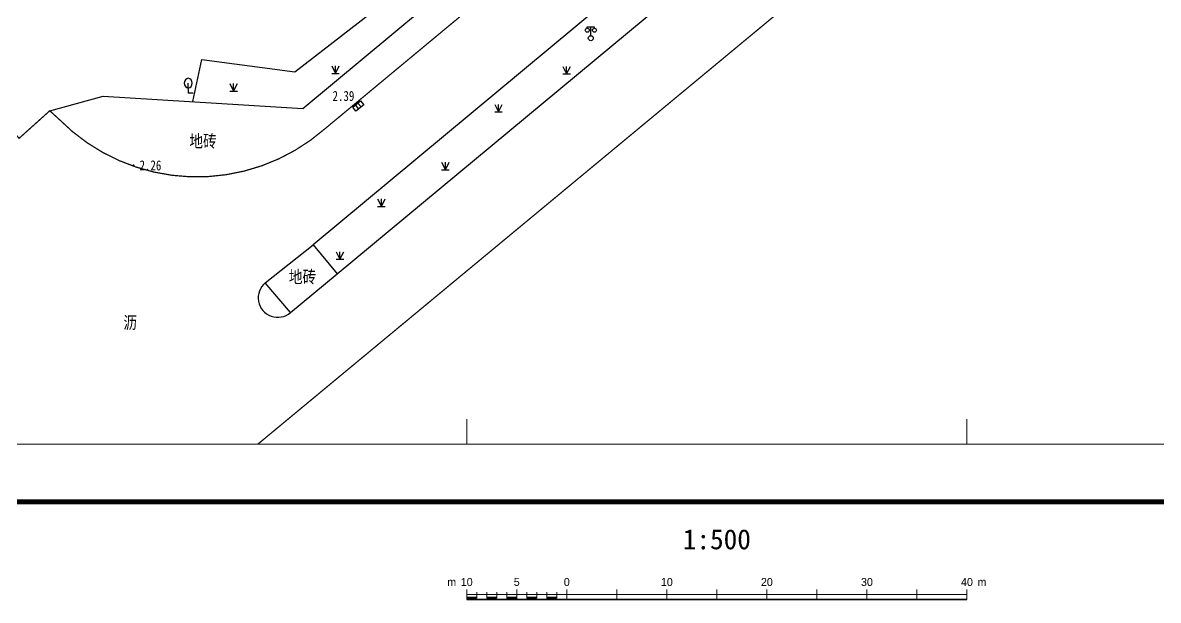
# Model space of a CAD drawing. Extents: x 477039 to 477331, y 2447846 to 2448149.
# Drawn here: x 477115.6 to 477229.1, y 2447854.4 to 2447912.1 of the extents above; entities that cross this region are included whole.
import ezdxf
from ezdxf.enums import TextEntityAlignment as Align

# ---------------------------------------------------------------- set-up
doc = ezdxf.new("R2010")
doc.units = 0
doc.header["$LTSCALE"] = 0.5
doc.layers.get('0').update_dxf_attribs({"linetype": 'CONTINUOUS'})
for name, color, linetype in [('DLDW', 11, 'CONTINUOUS'), ('DLSS', 4, 'CONTINUOUS'), ('GCD', 1, 'CONTINUOUS'), ('GXYZ', 2, 'CONTINUOUS'), ('TK', 7, 'CONTINUOUS'), ('ZBTZ', 3, 'CONTINUOUS')]:
    doc.layers.add(name, color=color, linetype=linetype)
doc.styles.add('中等线体', font='正等线体.TTF')
doc.styles.add('宋体', font='')
doc.styles.add('正等线体', font='simhei.ttf')
doc.styles.add('细等线体', font='长等线体.TTF', dxfattribs={"width": 0.8})
doc.styles.get('宋体').set_extended_font_data('SimSun')
doc.linetypes.add('1161', pattern='A,0,[149,AAA.SHX,S=0.15,R=0,X=0,Y=0],-1.6', length=1.6)

# ---------------------------------------------------------------- blocks, each defined once
blk = doc.blocks.new('gc041')
for p, q in [((-1, 0.5), (1, 0.5)), ((-1, -0.5), (-1, 0.5)), ((-0.33, 0.5), (-0.33, -0.5)), ((0.33, 0.5), (0.33, -0.5)), ((1, 0.5), (1, -0.5)), ((1, -0.5), (-1, -0.5))]:
    blk.add_line(p, q)
blk = doc.blocks.new('gc097')
for p, q in [((-0.7, 2), (-0.7, 2.3)), ((-0.7, 2.3), (0.7, 2.3)), ((0, 0.5), (0, 2.3)), ((0.7, 2.3), (0.7, 2))]:
    blk.add_line(p, q)
for centre, radius in [((-0.7, 1.6), 0.4), ((0, 0), 0.5), ((0.73, 1.6), 0.4)]:
    blk.add_circle(centre, radius)
blk = doc.blocks.new('gc143')
for p, q in [((0, 1), (0, 2)), ((0, 1), (0, 0)), ((1, 0), (0, 0))]:
    blk.add_line(p, q)
for centre, start, end in [((0.225, 2), 102.68038, 257.31962), ((-0.225, 2), 282.68038, 77.31962)]:
    blk.add_arc(centre, 1.025, start, end)
blk = doc.blocks.new('gc124')
for p, q in [((-0.75, 1.5), (0, 0)), ((-0.75, 0), (0.75, 0)), ((0, 0), (0, 1.5)), ((0, 0), (0.75, 1.5))]:
    blk.add_line(p, q)
blk = doc.blocks.new('GC200')
at = {"linetype": 'Continuous', "const_width": 0.2, "flags": 128}
blk.add_lwpolyline([(-0.1, 0, 1), (0.1, 0, 1)], format="xyb", close=True, dxfattribs=at)

msp = doc.modelspace()

# ---------------------------------------------------------------- linework, layer by layer
at = {"layer": 'DLSS', "linetype": 'Continuous', "flags": 128}
msp.add_lwpolyline([(477310, 2448026.798), (477240.931, 2447969.724), (477199.53, 2447935.513), (477144.651, 2447889.919), (477147.066, 2447887.013), (477201.941, 2447932.603), (477243.338, 2447966.811), (477310, 2448021.896)], dxfattribs=at)
at = {"layer": 'DLSS', "linetype": 'Continuous', "const_width": 0.125, "elevation": 2.455, "flags": 128}
msp.add_lwpolyline([(477310, 2448011.538), (477139.107, 2447870)], dxfattribs=at)
at = {"layer": 'DLSS', "linetype": 'Continuous', "const_width": 0.125, "flags": 128}
msp.add_lwpolyline([(477092.279, 2447953.201), (477083.058, 2447945.599, 0.2573366), (477083.036, 2447939.386), (477085.124, 2447936.656), (477099.959, 2447918.751), (477115.255, 2447900.55), (477118.328, 2447903.305), (477119.258, 2447902.454, 0.3959813), (477145.799, 2447901.482), (477196.355, 2447943.423), (477258.193, 2447994.519), (477266.458, 2448001.311, 0.3029541), (477268.495, 2448009.535)], format="xyb", dxfattribs=at)
at = {"layer": 'DLSS', "linetype": 'Continuous', "flags": 128}
msp.add_lwpolyline([(477139.87, 2447886.126, 1.0135589), (477142.382, 2447883.156), (477139.87, 2447886.126)], format="xyb", close=True, dxfattribs=at)
at = {"layer": 'TK', "linetype": 'Continuous', "lineweight": 0}
for p, q in [((477160, 2447870), (477160, 2447872.5)), ((477210, 2447870), (477210, 2447872.5)), ((477160, 2447855.5), (477160, 2447854.5)), ((477165, 2447855.5), (477165, 2447854.5)), ((477170, 2447855.5), (477170, 2447854.5)), ((477175, 2447855.5), (477175, 2447854.5)), ((477180, 2447855.5), (477180, 2447854.5)), ((477185, 2447855.5), (477185, 2447854.5)), ((477190, 2447855.5), (477190, 2447854.5)), ((477195, 2447855.5), (477195, 2447854.5)), ((477200, 2447855.5), (477200, 2447854.5)), ((477205, 2447855.5), (477205, 2447854.5)), ((477210, 2447855.5), (477210, 2447854.5)), ((477160, 2447854.625), (477160, 2447855.25)), ((477160, 2447855), (477210, 2447855)), ((477161, 2447854.625), (477161, 2447855.25)), ((477162, 2447854.625), (477162, 2447855.25)), ((477163, 2447854.625), (477163, 2447855.25)), ((477164, 2447854.625), (477164, 2447855.25)), ((477165, 2447854.625), (477165, 2447855.25)), ((477166, 2447854.625), (477166, 2447855.25)), ((477167, 2447854.625), (477167, 2447855.25)), ((477168, 2447854.625), (477168, 2447855.25)), ((477169, 2447854.625), (477169, 2447855.25))]:
    msp.add_line(p, q, dxfattribs=at)
at = {"layer": 'TK', "linetype": 'Continuous', "lineweight": 0, "const_width": 0.5, "flags": 128}
msp.add_lwpolyline([(477054.25, 2447864.25), (477315.75, 2447864.25), (477315.75, 2448125.75), (477054.25, 2448125.75)], close=True, dxfattribs=at)
at = {"layer": 'TK', "linetype": 'Continuous', "lineweight": 0, "flags": 128}
msp.add_lwpolyline([(477060, 2447870), (477310, 2447870), (477310, 2448120), (477060, 2448120)], close=True, dxfattribs=at)
for points, const_width in [([(477160, 2447854.625), (477161, 2447854.625)], 0.3), ([(477160, 2447854.5), (477210, 2447854.5)], 0.15), ([(477162, 2447854.625), (477163, 2447854.625)], 0.3), ([(477164, 2447854.625), (477165, 2447854.625)], 0.3), ([(477166, 2447854.625), (477167, 2447854.625)], 0.3), ([(477168, 2447854.625), (477169, 2447854.625)], 0.3)]:
    msp.add_lwpolyline(points, dxfattribs=dict(at, const_width=const_width))
at = {"layer": 'ZBTZ', "color": 4, "flags": 128}
msp.add_lwpolyline([(477118.328, 2447903.305), (477123.679, 2447904.775), (477143.632, 2447903.543), (477161.601, 2447918.519), (477195.881, 2447946.855), (477268.871, 2448006.954)], dxfattribs=at)
at = {"layer": 'ZBTZ', "linetype": '1161', "flags": 128}
for points in [[(477132.632, 2447904.222), (477133.516, 2447908.435), (477142.817, 2447907.177), (477160.654, 2447920.992), (477195.791, 2447949.835), (477241.219, 2447987.536)], [(477139.87, 2447886.126), (477144.651, 2447889.919)], [(477142.382, 2447883.156), (477147.066, 2447887.013)]]:
    msp.add_lwpolyline(points, dxfattribs=at)

# ---------------------------------------------------------------- block references
at = {"layer": 'DLDW', "linetype": 'Continuous', "xscale": 0.5, "yscale": 0.5}
msp.add_blockref('gc097', (477172.402, 2447910.549, 5.253), dxfattribs=at)
at = {"layer": 'GCD', "linetype": 'Continuous', "lineweight": 0}
ref = msp.add_blockref('GC200', (477149.005, 2447904.013, 2.391), dxfattribs=dict(at, xscale=0.5, yscale=0.5, zscale=0.5))
ref.add_attrib('height', '2.39', dxfattribs={"linetype": 'Continuous', "lineweight": 0, "height": 1, "style": '正等线体', "width": 0.8}).set_placement((477146.588, 2447904.786, 2.391), align=Align.MIDDLE_LEFT)
ref = msp.add_blockref('GC200', (477126.698, 2447897.855, 2.26), dxfattribs=dict(at, xscale=0.5, yscale=0.5, zscale=0.5))
ref.add_attrib('height', '2.26', dxfattribs={"linetype": 'Continuous', "lineweight": 0, "height": 1, "style": '正等线体', "width": 0.8}).set_placement((477127.298, 2447897.855, 2.26), align=Align.MIDDLE_LEFT)
at = {"layer": 'GXYZ', "linetype": 'Continuous', "xscale": 0.5000000000272085, "yscale": 0.4999999999862535, "rotation": 39.2933032926106}
msp.add_blockref('gc041', (477149.158, 2447903.777, 2.391), dxfattribs=at)
at = {"layer": 'ZBTZ', "linetype": 'Continuous', "xscale": 0.5, "yscale": 0.5}
for name, p in [('gc124', (477146.881, 2447907.04)), ('gc124', (477169.985, 2447906.987)), ('gc143', (477132.171, 2447905.06, 2.514)), ('gc124', (477136.699, 2447905.274)), ('gc124', (477163.176, 2447903.186)), ('gc124', (477157.87, 2447897.413)), ('gc124', (477151.465, 2447893.752)), ('gc124', (477147.327, 2447888.471))]:
    msp.add_blockref(name, p, dxfattribs=at)

# ---------------------------------------------------------------- texts
at = {"layer": 'DLSS', "linetype": 'Continuous', "style": '细等线体', "width": 0.8}
for s, p in [('地砖', (477133.645, 2447900.296)), ('地砖', (477143.588, 2447886.742)), ('沥', (477126.368, 2447882.154))]:
    msp.add_text(s, height=1.25, dxfattribs=at).set_placement(p, align=Align.MIDDLE)
at = {"layer": 'TK', "linetype": 'Continuous', "lineweight": 0}
for s, height, style, p in [('1:500', 2, '宋体', (477185, 2447860.5)), ('10', 0.8, '中等线体', (477160, 2447856.25)), ('5', 0.8, '中等线体', (477165, 2447856.25)), ('0', 0.8, '中等线体', (477170, 2447856.25)), ('10', 0.8, '中等线体', (477180, 2447856.25)), ('20', 0.8, '中等线体', (477190, 2447856.25)), ('30', 0.8, '中等线体', (477200, 2447856.25)), ('40', 0.8, '中等线体', (477210, 2447856.25)), ('m', 0.8, '中等线体', (477158.5, 2447856.25)), ('m', 0.8, '中等线体', (477211.5, 2447856.25))]:
    msp.add_text(s, height=height, dxfattribs=dict(at, style=style)).set_placement(p, align=Align.MIDDLE)

doc.saveas('drawing.dxf')
